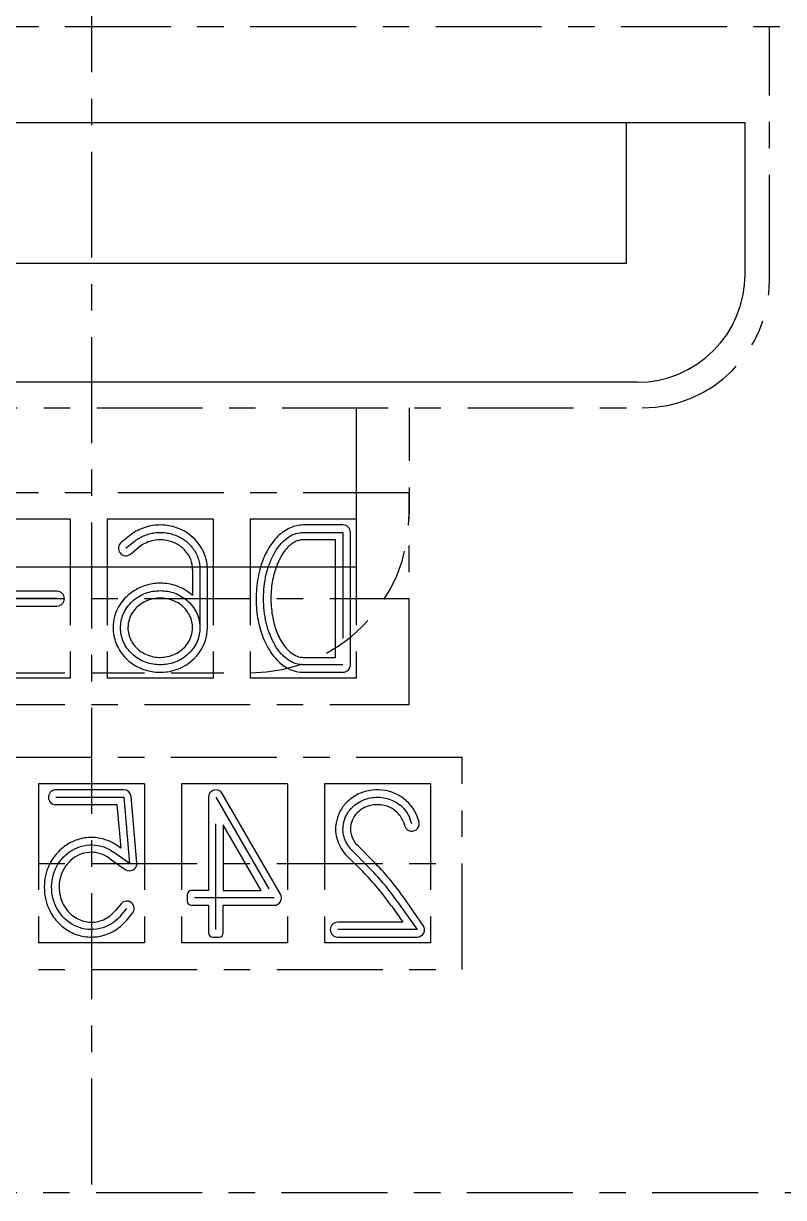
# Model space of a CAD drawing. Extents: x -554 to 592, y -350 to 391.
# Drawn here: x -35.64 to -28.47, y 230.35 to 241.43 of the extents above; entities that cross this region are included whole.
import ezdxf

# ---------------------------------------------------------------- set-up
doc = ezdxf.new("R2010")
doc.units = 0
for name, pattern in [('CENTER', [1.75, 1, -0.25, 0.25, -0.25]), ('DASHED', [0.75, 0.5, -0.25]), ('DIVIDE', [2.25, 1, -0.25, 0.25, -0.25, 0.25, -0.25])]:
    doc.linetypes.add(name, pattern=pattern)
doc.layers.add('L4', color=7, linetype='CONTINUOUS')
doc.layers.add('L5', color=7, linetype='CONTINUOUS')

msp = doc.modelspace()

# ---------------------------------------------------------------- linework, layer by layer
at = {"layer": 'L4', "color": 251, "linetype": 'CENTER'}
for p, q in [((-35, 241.969002), (-35, 181.5)), ((-45.455, 230.391999), (-24.545, 230.391999))]:
    msp.add_line(p, q, dxfattribs=at)
at = {"layer": 'L4', "color": 6, "linetype": 'CONTINUOUS'}
for p, q in [((-28.829, 240.490002), (-41.171, 240.490002)), ((-29.951, 240.490002), (-29.951, 239.164002)), ((-28.829, 239.062002), (-28.829, 240.490002)), ((-29.951, 239.164002), (-40.049, 239.164002)), ((-29.849, 238.042002), (-40.151, 238.042002))]:
    msp.add_line(p, q, dxfattribs=at)
at = {"layer": 'L4', "color": 56, "linetype": 'CENTER'}
for p, q in [((-32, 237), (-38, 237)), ((-32, 235), (-32, 237)), ((-38, 236), (-32, 236)), ((-38, 235), (-32, 235)), ((-31.5, 234.5), (-38.5, 234.5)), ((-31.5, 232.5), (-31.5, 234.5)), ((-38.5, 233.5), (-31.5, 233.5)), ((-38.5, 232.5), (-31.5, 232.5))]:
    msp.add_line(p, q, dxfattribs=at)
at = {"layer": 'L4', "color": 56, "linetype": 'DIVIDE'}
for p, q in [((-35.2, 236.749997), (-36.2, 236.749997)), ((-35.2, 236.749997), (-35.2, 235.250003)), ((-33.85, 236.749997), (-34.85, 236.749997)), ((-34.85, 236.749997), (-34.85, 235.250003)), ((-33.85, 236.749997), (-33.85, 235.250003)), ((-33.5, 236.749997), (-33.5, 235.250003)), ((-32.5, 236.749997), (-33.5, 236.749997)), ((-32.5, 236.749997), (-32.5, 235.250003)), ((-35.2, 235.250003), (-36.2, 235.250003)), ((-33.85, 235.250003), (-34.85, 235.250003)), ((-32.5, 235.250003), (-33.5, 235.250003)), ((-35.5, 234.249997), (-35.5, 232.750003)), ((-34.5, 234.249997), (-35.5, 234.249997)), ((-34.5, 234.249997), (-34.5, 232.750003)), ((-34.15, 234.249997), (-34.15, 232.750003)), ((-33.15, 234.249997), (-34.15, 234.249997)), ((-33.15, 234.249997), (-33.15, 232.750003)), ((-32.8, 234.249997), (-32.8, 232.750003)), ((-31.8, 234.249997), (-32.8, 234.249997)), ((-31.8, 234.249997), (-31.8, 232.750003)), ((-34.5, 232.750003), (-35.5, 232.750003)), ((-33.15, 232.750003), (-34.15, 232.750003)), ((-31.8, 232.750003), (-32.8, 232.750003))]:
    msp.add_line(p, q, dxfattribs=at)
at = {"layer": 'L4', "color": 1, "linetype": 'CONTINUOUS'}
for p, q in [((-32.625, 236.694997), (-33, 236.694997)), ((-34.640311, 236.593354), (-34.719133, 236.529332)), ((-32.695, 236.554997), (-33, 236.554997)), ((-32.695, 235.444997), (-32.695, 236.554997)), ((-32.555, 235.374997), (-32.555, 236.624997)), ((-34.630867, 236.420662), (-34.552039, 236.484688)), ((-34.045, 236.274996), (-34.045, 236.03088)), ((-33.905, 235.725002), (-33.905, 236.274996)), ((-35.325, 236.07), (-36.075, 236.07)), ((-36.075, 235.93), (-35.325, 235.93)), ((-33, 235.444997), (-32.695, 235.444997)), ((-33, 235.304997), (-32.625, 235.304997)), ((-34.695, 234.194997), (-35.335, 234.194997)), ((-34.570586, 233.506098), (-34.625266, 234.131098)), ((-33.895, 234.124997), (-33.895, 233.244997)), ((-33.21442, 233.21007), (-33.76442, 234.16007)), ((-35.335, 234.054997), (-34.759142, 234.054997)), ((-34.759142, 234.054997), (-34.72309, 233.642915)), ((-33.396411, 233.244997), (-33.755, 233.864378)), ((-33.755, 233.864378), (-33.755, 233.244997)), ((-32.058189, 233.897927), (-32.04062, 233.850625)), ((-31.90938, 233.89937), (-31.932437, 233.961445)), ((-32.340113, 233.521809), (-32.489318, 233.671014)), ((-34.832595, 233.550799), (-34.680878, 233.442944)), ((-32.588312, 233.572021), (-32.439107, 233.422815)), ((-34.095, 233.204997), (-34.095, 233.144997)), ((-33.895, 233.244997), (-34.055, 233.244997)), ((-33.755, 233.244997), (-33.396411, 233.244997)), ((-34.720085, 233.119324), (-34.771648, 233.056303)), ((-34.055, 233.104997), (-33.895, 233.104997)), ((-33.895, 233.104997), (-33.895, 232.844997)), ((-33.755, 233.104997), (-33.275, 233.104997)), ((-33.755, 232.844997), (-33.755, 233.104997)), ((-32.166837, 233.098336), (-32.059468, 232.944997)), ((-31.867659, 232.915148), (-32.052157, 233.178637)), ((-34.663295, 232.967649), (-34.611732, 233.03067)), ((-32.059468, 232.944997), (-32.675, 232.944997)), ((-33.855, 232.804997), (-33.795, 232.804997)), ((-32.675, 232.804997), (-31.925, 232.804997))]:
    msp.add_line(p, q, dxfattribs=at)
at = {"layer": 'L4', "color": 3, "linetype": 'DIVIDE'}
for p, q in [((-34.675, 236.474997), (-34.596172, 236.539024)), ((-34.596172, 236.539024), (-34.586418, 236.546678)), ((-34.586418, 236.546678), (-34.576296, 236.554086)), ((-34.576296, 236.554086), (-34.565813, 236.561227)), ((-34.565813, 236.561227), (-34.554981, 236.568081)), ((-34.554981, 236.568081), (-34.543813, 236.574627)), ((-34.543813, 236.574627), (-34.532323, 236.580845)), ((-34.532323, 236.580845), (-34.520526, 236.586716)), ((-34.520526, 236.586716), (-34.508441, 236.592222)), ((-34.508441, 236.592222), (-34.496087, 236.597347)), ((-34.496087, 236.597347), (-34.483483, 236.602073)), ((-34.483483, 236.602073), (-34.470653, 236.606386)), ((-34.470653, 236.606386), (-34.45762, 236.610274)), ((-34.45762, 236.610274), (-34.444408, 236.613724)), ((-34.444408, 236.613724), (-34.431043, 236.616726)), ((-34.431043, 236.616726), (-34.41755, 236.619272)), ((-34.41755, 236.619272), (-34.403957, 236.621355)), ((-34.403957, 236.621355), (-34.390292, 236.622971)), ((-34.390292, 236.622971), (-34.376581, 236.624117)), ((-34.376581, 236.624117), (-34.362853, 236.624791)), ((-34.362853, 236.624791), (-34.349135, 236.624996)), ((-34.349135, 236.624996), (-34.335455, 236.624734)), ((-34.335455, 236.624734), (-34.321841, 236.624009)), ((-34.321841, 236.624009), (-34.308317, 236.622828)), ((-34.308317, 236.622828), (-34.294911, 236.6212)), ((-34.294911, 236.6212), (-34.281646, 236.619133)), ((-34.281646, 236.619133), (-34.268547, 236.616641)), ((-34.268547, 236.616641), (-34.255635, 236.613734)), ((-34.255635, 236.613734), (-34.242932, 236.610428)), ((-34.242932, 236.610428), (-34.230457, 236.606737)), ((-34.230457, 236.606737), (-34.21823, 236.602677)), ((-34.21823, 236.602677), (-34.206266, 236.598267)), ((-34.206266, 236.598267), (-34.19458, 236.593522)), ((-34.19458, 236.593522), (-34.183075, 236.588409)), ((-34.183075, 236.588409), (-34.171656, 236.582881)), ((-34.171656, 236.582881), (-34.160348, 236.576937)), ((-34.160348, 236.576937), (-34.149176, 236.570577)), ((-34.149176, 236.570577), (-34.138164, 236.563804)), ((-34.138164, 236.563804), (-34.127339, 236.556621)), ((-34.127339, 236.556621), (-34.116725, 236.549034)), ((-34.116725, 236.549034), (-34.106347, 236.541051)), ((-34.106347, 236.541051), (-34.09623, 236.532681)), ((-34.09623, 236.532681), (-34.086398, 236.523935)), ((-34.086398, 236.523935), (-34.076875, 236.514825)), ((-33.221044, 236.504875), (-33.205204, 236.523119)), ((-33.205204, 236.523119), (-33.18891, 236.539899)), ((-33.18891, 236.539899), (-33.172235, 236.555175)), ((-33.172235, 236.555175), (-33.155253, 236.568918)), ((-33.155253, 236.568918), (-33.138036, 236.581115)), ((-33.138036, 236.581115), (-33.120656, 236.591763)), ((-33.120656, 236.591763), (-33.103184, 236.600871)), ((-33.103184, 236.600871), (-33.085689, 236.608461)), ((-33.085689, 236.608461), (-33.068236, 236.614563)), ((-33.068236, 236.614563), (-33.050886, 236.619216)), ((-33.050886, 236.619216), (-33.033695, 236.622469)), ((-33.033695, 236.622469), (-33.016718, 236.624376)), ((-33.016718, 236.624376), (-33, 236.624997)), ((-33, 236.624997), (-32.625, 236.624997)), ((-32.625, 236.624997), (-32.625, 235.374997)), ((-34.076875, 236.514825), (-34.067683, 236.505366)), ((-34.067683, 236.505366), (-34.058843, 236.495573)), ((-34.058843, 236.495573), (-34.050377, 236.485465)), ((-34.050377, 236.485465), (-34.042302, 236.475059)), ((-34.042302, 236.475059), (-34.034637, 236.464377)), ((-34.034637, 236.464377), (-34.027398, 236.453439)), ((-34.027398, 236.453439), (-34.020598, 236.442268)), ((-34.020598, 236.442268), (-34.014251, 236.430887)), ((-34.014251, 236.430887), (-34.008366, 236.41932)), ((-34.008366, 236.41932), (-34.002952, 236.407592)), ((-33.291132, 236.393933), (-33.27853, 236.41848)), ((-33.27853, 236.41848), (-33.265165, 236.441939)), ((-33.265165, 236.441939), (-33.25109, 236.464214)), ((-33.25109, 236.464214), (-33.236362, 236.485218)), ((-33.236362, 236.485218), (-33.221044, 236.504875)), ((-34.002952, 236.407592), (-33.998016, 236.395727)), ((-33.998016, 236.395727), (-33.993563, 236.383751)), ((-33.993563, 236.383751), (-33.989594, 236.371689)), ((-33.989594, 236.371689), (-33.986111, 236.359565)), ((-33.986111, 236.359565), (-33.983113, 236.347405)), ((-33.983113, 236.347405), (-33.980595, 236.335234)), ((-33.980595, 236.335234), (-33.978555, 236.323073)), ((-33.978555, 236.323073), (-33.976984, 236.310948)), ((-33.976984, 236.310948), (-33.975874, 236.298879)), ((-33.333107, 236.287056), (-33.323941, 236.314847)), ((-33.323941, 236.314847), (-33.313873, 236.342003)), ((-33.313873, 236.342003), (-33.302927, 236.368404)), ((-33.302927, 236.368404), (-33.291132, 236.393933)), ((-33.975874, 236.298879), (-33.975217, 236.286889)), ((-33.975217, 236.286889), (-33.975, 236.274997)), ((-33.975, 236.274995), (-33.975, 235.725002)), ((-33.360525, 236.171971), (-33.355059, 236.20109)), ((-33.355059, 236.20109), (-33.348671, 236.230056)), ((-33.348671, 236.230056), (-33.341353, 236.258752)), ((-33.341353, 236.258752), (-33.333107, 236.287056)), ((-33.373483, 236.056156), (-33.371531, 236.084807)), ((-33.371531, 236.084807), (-33.36874, 236.113724)), ((-33.36874, 236.113724), (-33.365079, 236.142813)), ((-33.365079, 236.142813), (-33.360525, 236.171971)), ((-35.325, 236), (-36.075, 236)), ((-34.62853, 235.959347), (-34.615165, 235.972484)), ((-34.615165, 235.972484), (-34.60109, 235.984958)), ((-34.60109, 235.984958), (-34.586362, 235.996721)), ((-34.586362, 235.996721), (-34.571044, 236.007728)), ((-34.571044, 236.007728), (-34.555204, 236.017945)), ((-34.555204, 236.017945), (-34.53891, 236.027342)), ((-34.53891, 236.027342), (-34.522235, 236.035896)), ((-34.522235, 236.035896), (-34.505253, 236.043593)), ((-34.505253, 236.043593), (-34.488036, 236.050423)), ((-34.488036, 236.050423), (-34.470656, 236.056386)), ((-34.470656, 236.056386), (-34.453184, 236.061487)), ((-34.453184, 236.061487), (-34.435689, 236.065737)), ((-34.435689, 236.065737), (-34.418236, 236.069154)), ((-34.418236, 236.069154), (-34.400886, 236.07176)), ((-34.400886, 236.07176), (-34.383695, 236.073581)), ((-34.383695, 236.073581), (-34.366718, 236.074649)), ((-34.366718, 236.074649), (-34.35, 236.074997)), ((-34.35, 236.074997), (-34.333282, 236.074649)), ((-34.333282, 236.074649), (-34.316305, 236.073581)), ((-34.316305, 236.073581), (-34.299114, 236.07176)), ((-34.299114, 236.07176), (-34.281764, 236.069154)), ((-34.281764, 236.069154), (-34.264311, 236.065737)), ((-34.264311, 236.065737), (-34.246816, 236.061487)), ((-34.246816, 236.061487), (-34.229344, 236.056386)), ((-34.229344, 236.056386), (-34.211964, 236.050423)), ((-34.211964, 236.050423), (-34.194747, 236.043593)), ((-34.194747, 236.043593), (-34.177765, 236.035896)), ((-34.177765, 236.035896), (-34.16109, 236.027342)), ((-34.16109, 236.027342), (-34.144796, 236.017945)), ((-34.144796, 236.017945), (-34.128956, 236.007728)), ((-34.128956, 236.007728), (-34.113638, 235.996721)), ((-34.113638, 235.996721), (-34.09891, 235.984958)), ((-34.09891, 235.984958), (-34.084835, 235.972484)), ((-34.084835, 235.972484), (-34.07147, 235.959347)), ((-33.375, 235.999997), (-33.374627, 236.02786)), ((-33.374627, 235.972134), (-33.375, 235.999997)), ((-33.374627, 236.02786), (-33.373483, 236.056156)), ((-33.373483, 235.943838), (-33.374627, 235.972134)), ((-34.698671, 235.85383), (-34.691353, 235.8699)), ((-34.691353, 235.8699), (-34.683107, 235.88575)), ((-34.683107, 235.88575), (-34.673941, 235.901313)), ((-34.673941, 235.901313), (-34.663873, 235.91652)), ((-34.663873, 235.91652), (-34.652927, 235.931305)), ((-34.652927, 235.931305), (-34.641132, 235.945601)), ((-34.641132, 235.945601), (-34.62853, 235.959347)), ((-34.07147, 235.959347), (-34.058868, 235.945601)), ((-34.058868, 235.945601), (-34.047073, 235.931305)), ((-34.047073, 235.931305), (-34.036127, 235.91652)), ((-34.036127, 235.91652), (-34.026059, 235.901313)), ((-34.026059, 235.901313), (-34.016893, 235.88575)), ((-34.016893, 235.88575), (-34.008647, 235.8699)), ((-34.008647, 235.8699), (-34.001329, 235.85383)), ((-33.371531, 235.915187), (-33.373483, 235.943838)), ((-33.36874, 235.88627), (-33.371531, 235.915187)), ((-33.365079, 235.857181), (-33.36874, 235.88627)), ((-33.360525, 235.828023), (-33.365079, 235.857181)), ((-34.724627, 235.7406), (-34.723483, 235.756446)), ((-34.723483, 235.756446), (-34.721531, 235.77249)), ((-34.721531, 235.77249), (-34.71874, 235.788684)), ((-34.71874, 235.788684), (-34.715079, 235.804974)), ((-34.715079, 235.804974), (-34.710525, 235.821302)), ((-34.710525, 235.821302), (-34.705059, 235.837609)), ((-34.705059, 235.837609), (-34.698671, 235.85383)), ((-34.001329, 235.85383), (-33.994941, 235.837609)), ((-33.994941, 235.837609), (-33.989475, 235.821302)), ((-33.989475, 235.821302), (-33.984921, 235.804974)), ((-33.984921, 235.804974), (-33.98126, 235.788684)), ((-33.98126, 235.788684), (-33.978469, 235.77249)), ((-33.978469, 235.77249), (-33.976517, 235.756446)), ((-33.976517, 235.756446), (-33.975373, 235.7406)), ((-33.355059, 235.798904), (-33.360525, 235.828023)), ((-33.348671, 235.769938), (-33.355059, 235.798904)), ((-33.341353, 235.741242), (-33.348671, 235.769938)), ((-34.725, 235.724997), (-34.724627, 235.7406)), ((-34.724627, 235.709394), (-34.725, 235.724997)), ((-34.723483, 235.693548), (-34.724627, 235.709394)), ((-34.721531, 235.677504), (-34.723483, 235.693548)), ((-34.71874, 235.66131), (-34.721531, 235.677504)), ((-34.715079, 235.64502), (-34.71874, 235.66131)), ((-34.710525, 235.628692), (-34.715079, 235.64502)), ((-33.984921, 235.64502), (-33.989475, 235.628692)), ((-33.98126, 235.66131), (-33.984921, 235.64502)), ((-33.978469, 235.677504), (-33.98126, 235.66131)), ((-33.976517, 235.693548), (-33.978469, 235.677504)), ((-33.975373, 235.709394), (-33.976517, 235.693548)), ((-33.975373, 235.7406), (-33.975, 235.724997)), ((-33.975, 235.724997), (-33.975373, 235.709394)), ((-33.333107, 235.712938), (-33.341353, 235.741242)), ((-33.323941, 235.685147), (-33.333107, 235.712938)), ((-33.313873, 235.657991), (-33.323941, 235.685147)), ((-33.302927, 235.63159), (-33.313873, 235.657991)), ((-34.705059, 235.612385), (-34.710525, 235.628692)), ((-34.698671, 235.596164), (-34.705059, 235.612385)), ((-34.691353, 235.580094), (-34.698671, 235.596164)), ((-34.683107, 235.564244), (-34.691353, 235.580094)), ((-34.673941, 235.548681), (-34.683107, 235.564244)), ((-34.663873, 235.533474), (-34.673941, 235.548681)), ((-34.652927, 235.518689), (-34.663873, 235.533474)), ((-34.036127, 235.533474), (-34.047073, 235.518689)), ((-34.026059, 235.548681), (-34.036127, 235.533474)), ((-34.016893, 235.564244), (-34.026059, 235.548681)), ((-34.008647, 235.580094), (-34.016893, 235.564244)), ((-34.001329, 235.596164), (-34.008647, 235.580094)), ((-33.994941, 235.612385), (-34.001329, 235.596164)), ((-33.989475, 235.628692), (-33.994941, 235.612385)), ((-33.291132, 235.606061), (-33.302927, 235.63159)), ((-33.27853, 235.581514), (-33.291132, 235.606061)), ((-33.265165, 235.558055), (-33.27853, 235.581514)), ((-33.25109, 235.53578), (-33.265165, 235.558055)), ((-33.236362, 235.514776), (-33.25109, 235.53578)), ((-34.641132, 235.504393), (-34.652927, 235.518689)), ((-34.62853, 235.490647), (-34.641132, 235.504393)), ((-34.615165, 235.47751), (-34.62853, 235.490647)), ((-34.60109, 235.465036), (-34.615165, 235.47751)), ((-34.586362, 235.453273), (-34.60109, 235.465036)), ((-34.571044, 235.442266), (-34.586362, 235.453273)), ((-34.555204, 235.432049), (-34.571044, 235.442266)), ((-34.53891, 235.422652), (-34.555204, 235.432049)), ((-34.522235, 235.414098), (-34.53891, 235.422652)), ((-34.505253, 235.406401), (-34.522235, 235.414098)), ((-34.177765, 235.414098), (-34.194747, 235.406401)), ((-34.16109, 235.422652), (-34.177765, 235.414098)), ((-34.144796, 235.432049), (-34.16109, 235.422652)), ((-34.128956, 235.442266), (-34.144796, 235.432049)), ((-34.113638, 235.453273), (-34.128956, 235.442266)), ((-34.09891, 235.465036), (-34.113638, 235.453273)), ((-34.084835, 235.47751), (-34.09891, 235.465036)), ((-34.07147, 235.490647), (-34.084835, 235.47751)), ((-34.058868, 235.504393), (-34.07147, 235.490647)), ((-34.047073, 235.518689), (-34.058868, 235.504393)), ((-33.221044, 235.495119), (-33.236362, 235.514776)), ((-33.205204, 235.476875), (-33.221044, 235.495119)), ((-33.18891, 235.460095), (-33.205204, 235.476875)), ((-33.172235, 235.444819), (-33.18891, 235.460095)), ((-33.155253, 235.431076), (-33.172235, 235.444819)), ((-33.138036, 235.418879), (-33.155253, 235.431076)), ((-33.120656, 235.408231), (-33.138036, 235.418879)), ((-34.488036, 235.399571), (-34.505253, 235.406401)), ((-34.470656, 235.393608), (-34.488036, 235.399571)), ((-34.453184, 235.388507), (-34.470656, 235.393608)), ((-34.435689, 235.384257), (-34.453184, 235.388507)), ((-34.418236, 235.38084), (-34.435689, 235.384257)), ((-34.400886, 235.378234), (-34.418236, 235.38084)), ((-34.383695, 235.376413), (-34.400886, 235.378234)), ((-34.366718, 235.375345), (-34.383695, 235.376413)), ((-34.35, 235.374997), (-34.366718, 235.375345)), ((-34.333282, 235.375345), (-34.35, 235.374997)), ((-34.316305, 235.376413), (-34.333282, 235.375345)), ((-34.299114, 235.378234), (-34.316305, 235.376413)), ((-34.281764, 235.38084), (-34.299114, 235.378234)), ((-34.264311, 235.384257), (-34.281764, 235.38084)), ((-34.246816, 235.388507), (-34.264311, 235.384257)), ((-34.229344, 235.393608), (-34.246816, 235.388507)), ((-34.211964, 235.399571), (-34.229344, 235.393608)), ((-34.194747, 235.406401), (-34.211964, 235.399571)), ((-33.103184, 235.399123), (-33.120656, 235.408231)), ((-33.085689, 235.391533), (-33.103184, 235.399123)), ((-33.068236, 235.385431), (-33.085689, 235.391533)), ((-33.050886, 235.380778), (-33.068236, 235.385431)), ((-33.033695, 235.377525), (-33.050886, 235.380778)), ((-33.016718, 235.375618), (-33.033695, 235.377525)), ((-33, 235.374997), (-33.016718, 235.375618)), ((-32.625, 235.374997), (-33, 235.374997)), ((-35.335, 234.124997), (-34.695, 234.124997)), ((-34.695, 234.124997), (-34.64032, 233.499997)), ((-33.825, 232.874997), (-33.825, 234.124997)), ((-33.825, 234.124997), (-33.275, 233.174997)), ((-32.466496, 234.08264), (-32.450255, 234.091011)), ((-32.450255, 234.091011), (-32.433549, 234.098498)), ((-32.433549, 234.098498), (-32.416463, 234.105073)), ((-32.416463, 234.105073), (-32.399086, 234.110714)), ((-32.399086, 234.110714), (-32.381505, 234.11541)), ((-32.381505, 234.11541), (-32.363809, 234.119158)), ((-32.363809, 234.119158), (-32.346085, 234.121966)), ((-32.346085, 234.121966), (-32.328416, 234.123848)), ((-32.328416, 234.123848), (-32.310883, 234.124829)), ((-32.310883, 234.124829), (-32.293558, 234.124938)), ((-32.293558, 234.124938), (-32.276482, 234.124211)), ((-32.276482, 234.124211), (-32.259326, 234.122638)), ((-32.259326, 234.122638), (-32.242041, 234.120188)), ((-32.242041, 234.120188), (-32.224703, 234.116834)), ((-32.224703, 234.116834), (-32.207391, 234.11256)), ((-32.207391, 234.11256), (-32.190191, 234.107354)), ((-32.190191, 234.107354), (-32.173188, 234.101217)), ((-32.173188, 234.101217), (-32.156471, 234.094157)), ((-32.156471, 234.094157), (-32.140126, 234.086189)), ((-32.140126, 234.086189), (-32.124239, 234.077342)), ((-32.588981, 233.962268), (-32.580646, 233.976288)), ((-32.580646, 233.976288), (-32.571381, 233.990063)), ((-32.571381, 233.990063), (-32.561192, 234.00352)), ((-32.561192, 234.00352), (-32.550095, 234.016583)), ((-32.550095, 234.016583), (-32.538115, 234.029175)), ((-32.538115, 234.029175), (-32.525286, 234.041224)), ((-32.525286, 234.041224), (-32.511653, 234.052659)), ((-32.511653, 234.052659), (-32.497268, 234.063413)), ((-32.497268, 234.063413), (-32.482193, 234.073425)), ((-32.482193, 234.073425), (-32.466496, 234.08264)), ((-32.124239, 234.077342), (-32.108892, 234.06765)), ((-32.108892, 234.06765), (-32.094162, 234.057158)), ((-32.094162, 234.057158), (-32.080123, 234.045917)), ((-32.080123, 234.045917), (-32.066837, 234.033988)), ((-32.066837, 234.033988), (-32.054362, 234.021435)), ((-32.054362, 234.021435), (-32.042747, 234.008329)), ((-32.042747, 234.008329), (-32.032028, 233.994743)), ((-32.032028, 233.994743), (-32.022236, 233.980753)), ((-32.022236, 233.980753), (-32.013388, 233.966438)), ((-32.623558, 233.853229), (-32.62133, 233.869954)), ((-32.62133, 233.869954), (-32.61812, 233.886398)), ((-32.61812, 233.886398), (-32.61397, 233.90249)), ((-32.61397, 233.90249), (-32.608929, 233.918167)), ((-32.608929, 233.918167), (-32.603053, 233.933371)), ((-32.603053, 233.933371), (-32.596401, 233.948052)), ((-32.596401, 233.948052), (-32.588981, 233.962268)), ((-32.013388, 233.966438), (-32.005496, 233.951874)), ((-32.005496, 233.951874), (-31.998559, 233.937137)), ((-31.998559, 233.937137), (-31.99257, 233.9223)), ((-31.975, 233.874997), (-31.99257, 233.922299)), ((-32.62494, 233.819234), (-32.624769, 233.836295)), ((-32.624054, 233.802126), (-32.62494, 233.819234)), ((-32.624769, 233.836295), (-32.623558, 233.853229)), ((-32.622107, 233.785056), (-32.624054, 233.802126)), ((-32.619103, 233.768107), (-32.622107, 233.785056)), ((-32.615058, 233.751363), (-32.619103, 233.768107)), ((-32.609999, 233.734904), (-32.615058, 233.751363)), ((-35.154836, 233.639309), (-35.129004, 233.650583)), ((-35.129004, 233.650583), (-35.102281, 233.659831)), ((-35.102281, 233.659831), (-35.07488, 233.666941)), ((-35.07488, 233.666941), (-35.047029, 233.671839)), ((-35.047029, 233.671839), (-35.018965, 233.674485)), ((-35.018965, 233.674485), (-34.990926, 233.67488)), ((-34.990926, 233.67488), (-34.963146, 233.673061)), ((-34.963146, 233.673061), (-34.935847, 233.6691)), ((-34.935847, 233.6691), (-34.909235, 233.663103)), ((-34.909235, 233.663103), (-34.883494, 233.655202)), ((-34.883494, 233.655202), (-34.858784, 233.645551)), ((-34.858784, 233.645551), (-34.835239, 233.634321)), ((-32.603959, 233.718808), (-32.609999, 233.734904)), ((-32.596984, 233.703146), (-32.603959, 233.718808)), ((-32.589126, 233.687985), (-32.596984, 233.703146)), ((-32.580443, 233.673385), (-32.589126, 233.687985)), ((-32.571, 233.659398), (-32.580443, 233.673385)), ((-32.560866, 233.646068), (-32.571, 233.659398)), ((-32.550113, 233.633432), (-32.560866, 233.646068)), ((-35.297896, 233.51796), (-35.282171, 233.538454)), ((-35.282171, 233.538454), (-35.26479, 233.558239)), ((-35.26479, 233.558239), (-35.245776, 233.577109)), ((-35.245776, 233.577109), (-35.225178, 233.594854)), ((-35.225178, 233.594854), (-35.203077, 233.611267)), ((-35.203077, 233.611267), (-35.179583, 233.626148)), ((-35.179583, 233.626148), (-35.154836, 233.639309)), ((-34.835239, 233.634321), (-34.812964, 233.621692)), ((-34.812964, 233.621692), (-34.792037, 233.607852)), ((-34.64032, 233.499997), (-34.792037, 233.607852)), ((-32.538816, 233.621518), (-32.550113, 233.633432)), ((-32.538816, 233.621518), (-32.389611, 233.472312)), ((-35.356935, 233.397651), (-35.347873, 233.424365)), ((-35.347873, 233.424365), (-35.33727, 233.449858)), ((-35.33727, 233.449858), (-35.325296, 233.474002)), ((-35.325296, 233.474002), (-35.312126, 233.496705)), ((-35.312126, 233.496705), (-35.297896, 233.51796)), ((-35.374942, 233.282047), (-35.373405, 233.311847)), ((-35.373405, 233.311847), (-35.369829, 233.341197)), ((-35.369829, 233.341197), (-35.3643, 233.369867)), ((-35.3643, 233.369867), (-35.356935, 233.397651)), ((-35.374382, 233.252039), (-35.374942, 233.282047)), ((-35.371703, 233.222076), (-35.374382, 233.252039)), ((-35.36692, 233.192412), (-35.371703, 233.222076)), ((-35.360082, 233.163298), (-35.36692, 233.192412)), ((-35.351272, 233.134971), (-35.360082, 233.163298)), ((-35.340604, 233.107649), (-35.351272, 233.134971)), ((-35.328219, 233.08153), (-35.340604, 233.107649)), ((-33.275, 233.174997), (-34.025, 233.174997)), ((-32.109497, 233.138486), (-31.925, 232.874997)), ((-35.314281, 233.056779), (-35.328219, 233.08153)), ((-35.298967, 233.033535), (-35.314281, 233.056779)), ((-35.282467, 233.011901), (-35.298967, 233.033535)), ((-35.264975, 232.991952), (-35.282467, 233.011901)), ((-35.246684, 232.973728), (-35.264975, 232.991952)), ((-34.734264, 232.992765), (-34.752654, 232.974347)), ((-34.717472, 233.011976), (-34.734264, 232.992765)), ((-34.717472, 233.011976), (-34.665909, 233.074997)), ((-35.227726, 232.957198), (-35.246684, 232.973728)), ((-35.207512, 232.941821), (-35.227726, 232.957198)), ((-35.185875, 232.927592), (-35.207512, 232.941821)), ((-35.162886, 232.914702), (-35.185875, 232.927592)), ((-35.138646, 232.90334), (-35.162886, 232.914702)), ((-35.113283, 232.893685), (-35.138646, 232.90334)), ((-35.086952, 232.885899), (-35.113283, 232.893685)), ((-35.059835, 232.880122), (-35.086952, 232.885899)), ((-35.032136, 232.876468), (-35.059835, 232.880122)), ((-35.004074, 232.875021), (-35.032136, 232.876468)), ((-34.975884, 232.875825), (-35.004074, 232.875021)), ((-34.947804, 232.878891), (-34.975884, 232.875825)), ((-34.920072, 232.884188), (-34.947804, 232.878891)), ((-34.892918, 232.891652), (-34.920072, 232.884188)), ((-34.866557, 232.901179), (-34.892918, 232.891652)), ((-34.841188, 232.912639), (-34.866557, 232.901179)), ((-34.816981, 232.925871), (-34.841188, 232.912639)), ((-34.794084, 232.940696), (-34.816981, 232.925871)), ((-34.772613, 232.956922), (-34.794084, 232.940696)), ((-34.752654, 232.974347), (-34.772613, 232.956922)), ((-31.925, 232.874997), (-32.675, 232.874997))]:
    msp.add_line(p, q, dxfattribs=at)
at = {"layer": 'L4', "color": 6, "linetype": 'CONTINUOUS'}
msp.add_arc((-29.849, 239.062002), 1.02, -90, 0, dxfattribs=at)
at = {"layer": 'L4', "color": 1, "linetype": 'CONTINUOUS'}
for centre, radius, start, end in [((-34.357873, 236.245625), 0.44798, 110.108877, 129.084773), ((-34.350026, 236.224194), 0.470802, 91.595133, 110.108877), ((-34.349994, 236.223036), 0.471961, 73.112588, 91.595163), ((-34.344235, 236.242004), 0.452138, 54.232781, 73.112588), ((-32.956018, 236.299906), 0.404416, 113.943263, 134.435109), ((-32.999996, 236.398946), 0.296051, 90.000504, 113.943263), ((-32.625, 236.624997), 0.07, 0, 90), ((-34.675, 236.474997), 0.07, 129.084773, 309.084641), ((-34.348801, 236.220135), 0.334514, 103.894513, 116.079194), ((-34.347265, 236.213898), 0.340937, 91.961212, 103.893487), ((-34.347993, 236.235176), 0.319647, 79.627682, 91.961212), ((-34.348959, 236.229861), 0.325049, 61.010692, 79.628857), ((-34.33128, 236.259986), 0.429975, 27.64967, 54.232907), ((-32.754986, 236.134593), 0.665552, 144.104351, 152.49264), ((-32.889119, 236.231674), 0.499973, 134.435064, 144.104351), ((-32.968837, 236.323923), 0.237875, 119.890358, 128.694326), ((-32.988087, 236.357414), 0.199246, 105.895473, 119.890547), ((-32.999997, 236.399238), 0.155759, 90.000837, 105.895473), ((-34.366441, 236.256175), 0.294389, 116.079194, 129.083613), ((-34.334739, 236.255527), 0.295707, 41.468976, 61.010692), ((-34.320993, 236.267679), 0.27736, 21.137137, 41.468289), ((-34.302629, 236.274996), 0.39763, 359.999801, 387.64967), ((-32.633756, 236.071459), 0.802236, 152.492231, 165.322254), ((-32.732648, 236.122113), 0.551119, 145.836607, 153.778373), ((-32.872968, 236.217343), 0.381536, 136.269396, 145.836607), ((-32.917873, 236.260296), 0.319396, 128.694326, 136.26874), ((-34.302062, 236.274998), 0.257063, -0.000631, 21.137137), ((-32.652525, 236.082647), 0.640435, 153.778138, 160.504056), ((-32.368501, 236.00198), 1.07644, 165.322254, 176.400981), ((-32.402298, 236.005104), 0.90274, 166.504561, 176.911439), ((-32.499171, 236.028354), 0.803116, 160.504056, 166.504617), ((-34.363406, 235.704703), 0.437283, 118.915131, 148.673071), ((-34.353064, 235.685978), 0.458674, 102.931772, 118.915073), ((-34.350023, 235.672738), 0.472259, 87.38912, 102.931772), ((-34.349937, 235.674715), 0.47028, 68.77147, 87.38872), ((-34.341337, 235.696854), 0.44653, 48.421641, 68.77147), ((-35.325, 236), 0.07, 270, 450), ((-34.349278, 235.67901), 0.326215, 107.144213, 118.58471), ((-34.351191, 235.685209), 0.319727, 95.820139, 107.144213), ((-34.350937, 235.682729), 0.322221, 84.414009, 95.820291), ((-34.35241, 235.667672), 0.337349, 73.361599, 84.414009), ((-34.350514, 235.674017), 0.330727, 62.038008, 73.361491), ((-32.323855, 235.999171), 1.121175, 176.400926, 186.785015), ((-32.334687, 236.001456), 0.970449, 176.911439, 186.945737), ((-34.396747, 235.724996), 0.398252, 148.673071, 179.999925), ((-34.382228, 235.719545), 0.273684, 142.673561, 160.978928), ((-34.378742, 235.716888), 0.278068, 130.212418, 142.673735), ((-34.353912, 235.687518), 0.316527, 118.585132, 130.212418), ((-34.333375, 235.706302), 0.294175, 50.058343, 62.038008), ((-34.327979, 235.712746), 0.28577, 25.657793, 50.058424), ((-32.469146, 235.981885), 0.974858, 186.785015, 197.919159), ((-32.411801, 235.992063), 0.892765, 186.945828, 197.965154), ((-34.398039, 235.724996), 0.25696, 160.978928, 179.999697), ((-34.302475, 235.724997), 0.257476, 0, 25.657793), ((-34.398035, 235.724997), 0.396964, 180, 201.060053), ((-34.397278, 235.724997), 0.257721, 180, 207.504574), ((-34.315203, 235.729132), 0.270831, 326.11472, 342.767561), ((-34.301864, 235.724995), 0.256865, -17.232439, 0.000488), ((-34.304542, 235.724996), 0.399543, 323.22781, 360.000453), ((-32.584439, 235.944606), 0.853688, 197.919297, 204.537353), ((-32.698135, 235.89922), 0.591755, 197.965154, 211.52994), ((-34.378856, 235.732382), 0.417516, 201.060053, 221.764646), ((-34.36921, 235.739611), 0.289366, 207.504574, 233.496505), ((-34.343978, 235.758336), 0.311898, 301.949914, 313.616), ((-34.317854, 235.73092), 0.274028, 313.616, 326.113533), ((-32.741765, 235.872784), 0.680744, 204.537353, 211.944088), ((-32.809016, 235.83119), 0.461668, 211.529659, 220.244438), ((-32.924291, 235.733621), 0.310645, 220.244438, 230.901715), ((-34.36577, 235.744069), 0.435061, 221.76476, 239.5001), ((-34.363809, 235.746913), 0.298448, 233.49703, 245.405661), ((-34.349061, 235.779136), 0.333885, 245.405661, 256.691854), ((-34.347783, 235.7845), 0.3394, 256.69048, 267.747291), ((-34.348483, 235.766704), 0.32159, 267.747291, 279.191477), ((-34.347901, 235.763054), 0.317894, 279.192983, 290.428296), ((-34.349344, 235.766929), 0.322029, 290.428296, 301.951125), ((-34.343348, 235.753997), 0.447989, 288.656759, 323.22781), ((-32.81681, 235.826005), 0.592312, 211.945091, 221.099911), ((-32.929695, 235.727529), 0.442511, 221.099911, 231.680612), ((-32.970352, 235.676942), 0.23761, 230.902059, 248.366084), ((-32.999999, 235.602192), 0.157195, 248.366084, 270), ((-34.351705, 235.767946), 0.462772, 239.5001, 256.814903), ((-34.349844, 235.775886), 0.470928, 256.814741, 272.236736), ((-34.349727, 235.77289), 0.467929, 272.236736, 288.656684), ((-32.97366, 235.671898), 0.371604, 231.680517, 249.749953), ((-32.999999, 235.600503), 0.295506, 249.749953, 270), ((-32.625, 235.374997), 0.07, 270, 360), ((-35.335, 234.124997), 0.07, 90, 270), ((-34.695, 234.124997), 0.07, 5, 90), ((-33.825, 234.124997), 0.07, 30.068583, 180), ((-32.300004, 233.773148), 0.421849, 62.808395, 96.692999), ((-32.313199, 233.803151), 0.388866, 116.082406, 136.287508), ((-32.300441, 233.777087), 0.417885, 96.696458, 116.082406), ((-32.289193, 233.803038), 0.390343, 23.942188, 62.215006), ((-32.343964, 233.824395), 0.351082, 152.975981, 170.258838), ((-32.325643, 233.81505), 0.371649, 136.287809, 152.975981), ((-32.321613, 233.812035), 0.236609, 130.634572, 151.555561), ((-32.317245, 233.806948), 0.243314, 115.434345, 130.634894), ((-32.298771, 233.768102), 0.286329, 101.450681, 115.434345), ((-32.297487, 233.761745), 0.292814, 87.784875, 101.450123), ((-32.296502, 233.787193), 0.267347, 73.46883, 87.784875), ((-32.294521, 233.793873), 0.260379, 60.820976, 73.468627), ((-32.294634, 233.793669), 0.260613, 48.157162, 60.820976), ((-32.286247, 233.803036), 0.248039, 34.861413, 48.157182), ((-32.349244, 233.825299), 0.345725, 170.258433, 197.966425), ((-32.344965, 233.824685), 0.21005, 151.555561, 173.807442), ((-32.254962, 233.82483), 0.209912, 20.378482, 34.861413), ((-31.975, 233.874997), 0.07, 200.375705, 380.37677), ((-32.348782, 233.825099), 0.206211, 173.807268, 200.099904), ((-32.3274, 233.832923), 0.22898, 200.099904, 224.998791), ((-34.985754, 233.295574), 0.45327, 126.638701, 144.220057), ((-34.994923, 233.307905), 0.437903, 108.158123, 126.638898), ((-35.000002, 233.32339), 0.421606, 89.326086, 108.158123), ((-35.000003, 233.323097), 0.4219, 71.806112, 89.326395), ((-35.004769, 233.308595), 0.437165, 49.884445, 71.806112), ((-32.328198, 233.832123), 0.36785, 197.966425, 224.998666), ((-34.962345, 233.278703), 0.482124, 144.220057, 161.271394), ((-34.970063, 233.281147), 0.33403, 127.576942, 161.940565), ((-34.999984, 233.320033), 0.284964, 90.224891, 127.576942), ((-34.999999, 233.323272), 0.281725, 72.171934, 90.224494), ((-35.004676, 233.308729), 0.297002, 54.591641, 72.171934), ((-34.965012, 233.279609), 0.479308, 161.27153, 173.812236), ((-34.640319, 233.499997), 0.07, 234.591116, 365), ((-34.157377, 231.704545), 2.43, 35, 45), ((-34.157377, 231.704545), 2.57, 35, 45), ((-34.935259, 233.276383), 0.509235, 173.812236, 185.980807), ((-34.937304, 233.276257), 0.36729, 174.363704, 186.338963), ((-34.962779, 233.278771), 0.341691, 161.940398, 174.363704), ((-34.93845, 233.276043), 0.506026, 185.980144, 198.257302), ((-34.940396, 233.275913), 0.364179, 186.339016, 198.434511), ((-34.055, 233.204997), 0.04, 90, 180), ((-33.275, 233.174997), 0.07, 270, 390.068583), ((-34.974606, 233.264115), 0.467953, 198.257302, 211.018384), ((-34.973083, 233.265018), 0.329724, 198.434511, 211.158183), ((-34.984554, 233.258089), 0.316322, 211.159219, 224.245118), ((-34.665909, 233.074997), 0.07, 320.71051, 500.71051), ((-34.055, 233.144997), 0.04, 180, 270), ((-34.97583, 233.263387), 0.466529, 211.019237, 228.565796), ((-34.98383, 233.258794), 0.317333, 224.245118, 237.398728), ((-34.98973, 233.249565), 0.30638, 237.398383, 250.998063), ((-35.011728, 233.252743), 0.310205, 293.77406, 320.709164), ((-34.995013, 233.241655), 0.437542, 228.565796, 246.681989), ((-35.000721, 233.217648), 0.272623, 250.998063, 265.432977), ((-35.000041, 233.226213), 0.281215, 265.433733, 293.77406), ((-35.001622, 233.234207), 0.429395, 284.408867, 302.822658), ((-35.015646, 233.255949), 0.455268, 302.822658, 320.709259), ((-32.675, 232.874997), 0.07, 90, 270), ((-31.925, 232.874997), 0.07, 270, 395.000046), ((-34.999463, 233.231318), 0.426288, 246.681338, 265.49742), ((-34.999795, 233.227109), 0.422066, 265.49742, 284.408388), ((-33.855, 232.844997), 0.04, 180, 270), ((-33.795, 232.844997), 0.04, 270, 360)]:
    msp.add_arc(centre, radius, start, end, dxfattribs=at)
at = {"layer": 'L4', "color": 3, "linetype": 'DIVIDE'}
msp.add_arc((-34.157377, 231.704545), 2.5, 35, 45, dxfattribs=at)
at = {"layer": 'L4', "color": 5}
msp.add_point((-35, 236), dxfattribs=at)
at = {"layer": 'L5', "color": 4, "linetype": 'CENTER'}
for p, q in [((-51, 241.4), (-17, 241.4)), ((-28.6, 239), (-28.6, 241.4)), ((-40.2, 237.8), (-29.8, 237.8))]:
    msp.add_line(p, q, dxfattribs=at)
at = {"layer": 'L5', "color": 136, "linetype": 'CONTINUOUS'}
for p in [(-32.5, 237.8), (-37.5, 236.3)]:
    msp.add_line(p, (-32.5, 236.3), dxfattribs=at)
at = {"layer": 'L5', "color": 7, "linetype": 'DASHED'}
for p, q in [((-32, 237.8), (-32, 236.8)), ((-36.5, 235.3), (-33.5, 235.3))]:
    msp.add_line(p, q, dxfattribs=at)
at = {"layer": 'L5', "color": 4, "linetype": 'CENTER'}
msp.add_arc((-29.8, 239), 1.2, 270, 360, dxfattribs=at)
at = {"layer": 'L5', "color": 7, "linetype": 'DASHED'}
msp.add_arc((-33.5, 236.8), 1.5, 270, 360, dxfattribs=at)

doc.saveas('drawing.dxf')
